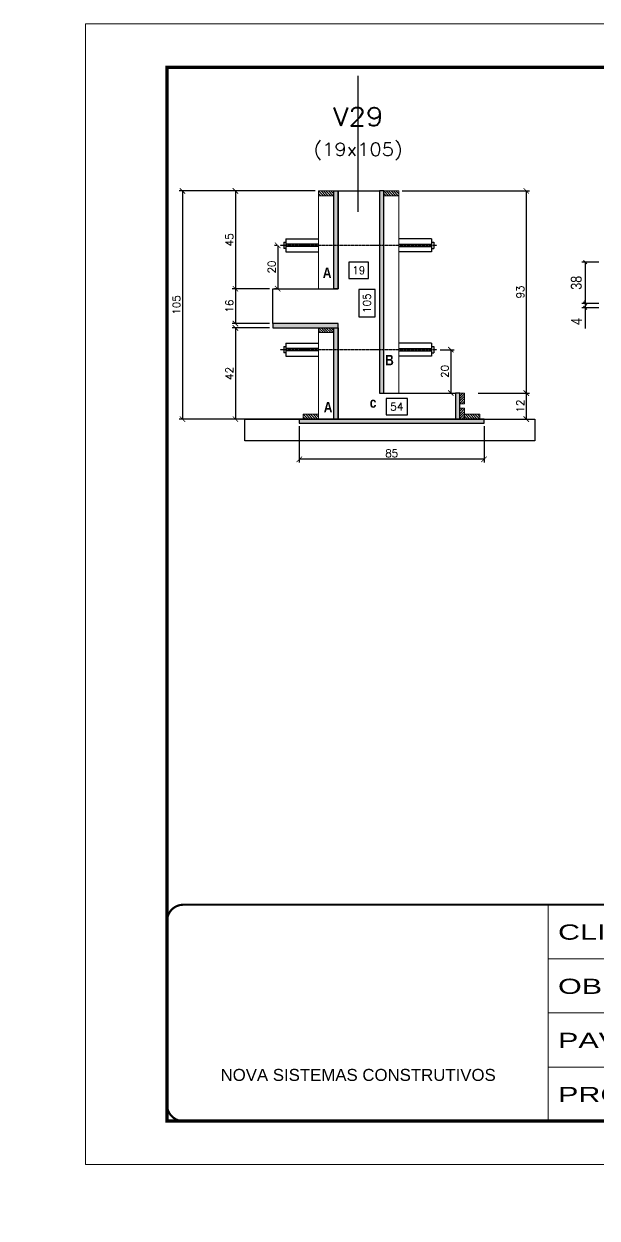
# Model space of a CAD drawing. Extents: x -10448 to -1189, y -11772 to 17235.
# Drawn here: x -7322 to -6794, y 7705 to 8804 of the extents above; entities that cross this region are included whole.
import ezdxf
from ezdxf.enums import TextEntityAlignment as Align

# ---------------------------------------------------------------- set-up
doc = ezdxf.new("R2010")
doc.units = 0
for name, pattern in [('CONTINUO', [0]), ('DASHED', [0.75, 0.5, -0.25]), ('HIDDEN', [0.375, 0.25, -0.125])]:
    doc.linetypes.add(name, pattern=pattern)
for name, color, linetype in [('barrote', 251, 'Continuous'), ('COTA', 241, 'Continuous'), ('Cota Seção (2x)', 4, 'Continuous'), ('detalhes', 4, 'Continuous'), ('Painéis', 200, 'Continuous'), ('TENSOR', 3, 'Continuous'), ('Texto de Titulo', 7, 'Continuous'), ('Texto Qtd Sarr', 242, 'Continuous')]:
    doc.layers.add(name, color=color, linetype=linetype)
for name, color, linetype, lineweight in [('CONCRETO', 251, 'Continuous', 25), ('Folhas', 255, 'Continuous', 9), ('Hachura', 251, 'Continuous', 9), ('Madeira', 126, 'Continuous', 18), ('SARRAFO DE PRESSAO', 251, 'DASHED', 9), ('Texto Seção', 7, 'Continuous', 15)]:
    doc.layers.add(name, color=color, linetype=linetype, lineweight=lineweight)
doc.styles.add('ARIAL', font='arial.ttf')
doc.styles.add('COTA TECNICA', font='techl___.ttf', dxfattribs={"height": 10})
doc.styles.add('Romans', font='romans.shx')
doc.styles.add('TECNICA', font='techb___.ttf', dxfattribs={"height": 10})
doc.styles.add('Tecnologia', font='')
doc.styles.get('Tecnologia').set_extended_font_data('Forgotten Futurist')
doc.dimstyles.new('Cota Seção (2x)', dxfattribs={"dimtxt": 7, "dimasz": 5, "dimexe": 3, "dimexo": 3, "dimgap": 2, "dimtad": 3, "dimdec": 1, "dimlfac": 0.5, "dimzin": 12, "dimdsep": 46, "dimtxsty": 'Romans', "dimblk": 'ARCHTICK', "dimcen": 0, "dimclrd": 4, "dimclre": 4, "dimclrt": 1, "dimadec": 1, "dimazin": 3, "dimtfac": 1, "dimtdec": 1, "dimtmove": 0, "dimatfit": 3, "dimldrblk": 'OBLIQUE', "dimfxl": 1, "dimtolj": 1, "dimtzin": 12, "dimarcsym": 0})
doc.dimstyles.new('Cota Seção interna', dxfattribs={"dimtxt": 7, "dimasz": 6, "dimexe": 0.18, "dimexo": 2, "dimgap": -4, "dimtad": 3, "dimdec": 1, "dimlfac": 0.5, "dimzin": 12, "dimdsep": 46, "dimtxsty": 'Romans', "dimblk": 'ARCHTICK', "dimcen": 0.09, "dimse1": 1, "dimse2": 1, "dimsd1": 1, "dimsd2": 1, "dimclrd": 180, "dimclre": 5, "dimclrt": 1, "dimadec": 0, "dimazin": 3, "dimtfac": 1, "dimtdec": 1, "dimtofl": 0, "dimtmove": 0, "dimatfit": 3, "dimldrblk": 'ARCHTICK', "dimfxl": 1, "dimtolj": 1, "dimtzin": 0, "dimarcsym": 0})
doc.dimstyles.new('PAINEL', dxfattribs={"dimtxt": 10, "dimasz": 3, "dimexe": 3, "dimexo": 3, "dimgap": 3, "dimtad": 1, "dimdec": 1, "dimzin": 12, "dimdsep": 46, "dimtxsty": 'COTA TECNICA', "dimblk1": 'OBLIQUE', "dimblk2": 'OBLIQUE', "dimsah": 1, "dimcen": 0.9, "dimclrd": 4, "dimclre": 4, "dimclrt": 240, "dimadec": 1, "dimazin": 3, "dimtfac": 1, "dimtdec": 1, "dimtmove": 0, "dimatfit": 3, "dimfxl": 1, "dimtolj": 1, "dimtzin": 12, "dimarcsym": 0})

# ---------------------------------------------------------------- blocks, each defined once
blk = doc.blocks.new('9999999999')
at = {"color": 30, "linetype": 'CONTINUO'}
for p, q in [((98564.6, 34230.2), (98564.6, 34429.4)), ((98564.6, 34379.6), (99584, 34379.6)), ((98564.6, 34329.8), (99488, 34329.8)), ((99584, 34329.8), (99488, 34329.8)), ((99488, 34329.8), (99488, 34230.2)), ((98564.6, 34280), (99488, 34280))]:
    blk.add_line(p, q, dxfattribs=at)
at = {"color": 30, "linetype": 'CONTINUO', "const_width": 2}
blk.add_lwpolyline([(99584, 34230.2), (99584, 34414.4, 0.414214), (99569, 34429.4), (98229, 34429.4, 0.414214), (98214, 34414.4), (98214, 34245.2, 0.414214), (98229, 34230.2), (99584, 34230.2)], format="xyb", dxfattribs=at)
at = {"layer": 'Folhas'}
blk.add_lwpolyline([(98139, 34190.2), (99624, 34190.2), (99624, 35240.2), (98139, 35240.2)], close=True, dxfattribs=at)
at = {"layer": 'Folhas', "color": 30, "const_width": 3}
blk.add_lwpolyline([(98214, 34230.2), (99584, 34230.2), (99584, 35200.2), (98214, 35200.2)], close=True, dxfattribs=at)
at = {"color": 7, "linetype": 'Continuous', "ltscale": 5, "style": 'ARIAL'}
for s, height, p in [('STOG', 15.48, (98837.7, 34393.1)), ('NIK SUNSET', 15.48, (98837.7, 34343.3)), ('LAJE TÉCNICA', 15.483, (98837.7, 34293.5)), ('NOVA SISTEMAS CONSTRUTIVOS', 11.059, (98263.2, 34267.2)), ('LATERAL DE VIGA', 15.483, (98837.7, 34243.7))]:
    blk.add_text(s, height=height, dxfattribs=at).set_placement(p)
at = {"layer": 'Folhas', "color": 7, "style": 'Tecnologia', "width": 1.5}
for s, p in [('CLIENTE:', (98573.7, 34397.2)), ('OBRA:', (98573.7, 34347.3)), ('PAVIMENTO:', (98573.7, 34297.5)), ('PROJETO:', (98573.7, 34247.7))]:
    blk.add_text(s, height=14, dxfattribs=at).set_placement(p)
blk = doc.blocks.new('titulo1')
at = {"layer": 'Defpoints', "color": 252, "linetype": 'HIDDEN', "ltscale": 2}
blk.add_line((0, 0), (0, 125), dxfattribs=at)
at = {"layer": 'Defpoints', "style": 'Romans', "oblique": 15}
blk.add_attdef('FOLHA', text='', height=10, dxfattribs=at).set_placement((0, 15.6), align=Align.MIDDLE_CENTER)
at = {"layer": 'Texto Qtd Sarr', "color": 3, "style": 'Romans', "oblique": 15}
for tag, height, p in [('TITULO', 17, (0, 71.4)), ('SEÇÃO', 12, (0, 41.5))]:
    blk.add_attdef(tag, text='', height=height, dxfattribs=at).set_placement(p, align=Align.MIDDLE_CENTER)
blk = doc.blocks.new('_ArchTick')
at = {"color": 0, "linetype": 'ByBlock', "const_width": 0.15}
blk.add_lwpolyline([(-0.5, -0.5), (0.5, 0.5)], dxfattribs=at)
blk = doc.blocks.new('*D969')
at = {"layer": 'COTA', "color": 4, "lineweight": -2, "transparency": 16777216}
for p, q in [((-6973.4, 8650.4), (-6856.3, 8650.4)), ((-6859.3, 8650.4), (-6859.3, 8464.4)), ((-6903.4, 8464.4), (-6856.3, 8464.4))]:
    blk.add_line(p, q, dxfattribs=at)
at = {"layer": 'Defpoints', "color": 0, "transparency": 16777216}
for p in [(-6976.4, 8650.4), (-6906.4, 8464.4), (-6859.3, 8464.4)]:
    blk.add_point(p, dxfattribs=at)
at = {"layer": 'COTA', "color": 4, "lineweight": -2, "transparency": 16777216, "xscale": 5, "yscale": 5, "zscale": 5}
for p, rotation in [((-6859.3, 8650.4), 90), ((-6859.3, 8464.4), 270)]:
    blk.add_blockref('_ArchTick', p, dxfattribs=dict(at, rotation=rotation))
at = {"layer": 'COTA', "color": 1, "transparency": 16777216, "insert": (-6864.8, 8557.4), "char_height": 7, "attachment_point": 5, "rotation": 90, "style": 'Romans'}
blk.add_mtext('\\A1;93', dxfattribs=at)
blk = doc.blocks.new('_Oblique')
at = {"color": 0, "linetype": 'ByBlock', "lineweight": -2}
blk.add_line((-0.5, -0.5), (0.5, 0.5), dxfattribs=at)
blk = doc.blocks.new('*D970')
at = {"layer": 'COTA', "color": 4, "lineweight": -2, "transparency": 16777216}
for p, q in [((-7053.4, 8650.4), (-7129.9, 8650.4)), ((-7126.9, 8650.4), (-7126.9, 8560.4)), ((-7095.4, 8560.4), (-7129.9, 8560.4))]:
    blk.add_line(p, q, dxfattribs=at)
at = {"layer": 'Defpoints', "color": 0, "transparency": 16777216}
for p in [(-7050.4, 8650.4), (-7126.9, 8560.4), (-7092.4, 8560.4)]:
    blk.add_point(p, dxfattribs=at)
at = {"layer": 'COTA', "color": 4, "lineweight": -2, "transparency": 16777216, "xscale": 5, "yscale": 5, "zscale": 5}
for p, rotation in [((-7126.9, 8650.4), 90), ((-7126.9, 8560.4), 270)]:
    blk.add_blockref('_ArchTick', p, dxfattribs=dict(at, rotation=rotation))
at = {"layer": 'COTA', "color": 1, "transparency": 16777216, "insert": (-7132.4, 8605.4), "char_height": 7, "attachment_point": 5, "rotation": 90, "style": 'Romans'}
blk.add_mtext('\\A1;45', dxfattribs=at)
blk = doc.blocks.new('*D971')
at = {"layer": 'Cota Seção (2x)', "color": 180, "lineweight": -2, "transparency": 16777216}
for p, q in [((-6968.6, 8459.4), (-6988.3, 8459.4)), ((-6988.3, 8459.4), (-6988.3, 8444.4)), ((-6968.6, 8444.4), (-6968.6, 8459.4)), ((-6988.3, 8444.4), (-6968.6, 8444.4))]:
    blk.add_line(p, q, dxfattribs=at)
at = {"layer": 'Defpoints', "color": 0, "transparency": 16777216}
for p in [(-7032.4, 8448.4), (-6924.4, 8448.4), (-7032.4, 8440.4)]:
    blk.add_point(p, dxfattribs=at)
at = {"layer": 'Cota Seção (2x)', "color": 1, "transparency": 16777216, "insert": (-6978.4, 8451.9), "char_height": 7, "attachment_point": 5, "style": 'Romans'}
blk.add_mtext('\\A1;54', dxfattribs=at)
blk = doc.blocks.new('*D986')
at = {"layer": 'COTA', "color": 4, "lineweight": -2, "transparency": 16777216}
for p, q in [((-6938.4, 8504.3), (-6925.7, 8504.3)), ((-6928.7, 8504.3), (-6928.7, 8464.4)), ((-6938.4, 8464.4), (-6925.7, 8464.4))]:
    blk.add_line(p, q, dxfattribs=at)
at = {"layer": 'Defpoints', "color": 0, "transparency": 16777216}
for p in [(-6941.4, 8504.3), (-6941.4, 8464.4), (-6928.7, 8464.4)]:
    blk.add_point(p, dxfattribs=at)
at = {"layer": 'COTA', "color": 4, "lineweight": -2, "transparency": 16777216, "xscale": 5, "yscale": 5, "zscale": 5}
for p, rotation in [((-6928.7, 8504.3), 90), ((-6928.7, 8464.4), 270)]:
    blk.add_blockref('_ArchTick', p, dxfattribs=dict(at, rotation=rotation))
at = {"layer": 'COTA', "color": 1, "transparency": 16777216, "insert": (-6934.2, 8484.3), "char_height": 7, "attachment_point": 5, "rotation": 90, "style": 'Romans'}
blk.add_mtext('\\A1;20', dxfattribs=at)
blk = doc.blocks.new('*D987')
at = {"layer": 'COTA', "color": 4, "lineweight": -2, "transparency": 16777216}
for p, q in [((-7095.4, 8560.4), (-7129.9, 8560.4)), ((-7126.9, 8560.4), (-7126.9, 8528.4)), ((-7095.4, 8528.4), (-7129.9, 8528.4))]:
    blk.add_line(p, q, dxfattribs=at)
at = {"layer": 'Defpoints', "color": 0, "transparency": 16777216}
for p in [(-7092.4, 8560.4), (-7126.9, 8528.4), (-7092.4, 8528.4)]:
    blk.add_point(p, dxfattribs=at)
at = {"layer": 'COTA', "color": 4, "lineweight": -2, "transparency": 16777216, "xscale": 5, "yscale": 5, "zscale": 5}
for p, rotation in [((-7126.9, 8560.4), 90), ((-7126.9, 8528.4), 270)]:
    blk.add_blockref('_ArchTick', p, dxfattribs=dict(at, rotation=rotation))
at = {"layer": 'COTA', "color": 1, "transparency": 16777216, "insert": (-7132.4, 8544.4), "char_height": 7, "attachment_point": 5, "rotation": 90, "style": 'Romans'}
blk.add_mtext('\\A1;16', dxfattribs=at)
blk = doc.blocks.new('*D988')
at = {"layer": 'COTA', "color": 4, "lineweight": -2, "transparency": 16777216}
for p, q in [((-7095.4, 8524.4), (-7129.9, 8524.4)), ((-7126.9, 8524.4), (-7126.9, 8440.4)), ((-7053.4, 8440.4), (-7129.9, 8440.4))]:
    blk.add_line(p, q, dxfattribs=at)
at = {"layer": 'Defpoints', "color": 0, "transparency": 16777216}
for p in [(-7092.4, 8524.4), (-7126.9, 8440.4), (-7050.4, 8440.4)]:
    blk.add_point(p, dxfattribs=at)
at = {"layer": 'COTA', "color": 4, "lineweight": -2, "transparency": 16777216, "xscale": 5, "yscale": 5, "zscale": 5}
for p, rotation in [((-7126.9, 8524.4), 90), ((-7126.9, 8440.4), 270)]:
    blk.add_blockref('_ArchTick', p, dxfattribs=dict(at, rotation=rotation))
at = {"layer": 'COTA', "color": 1, "transparency": 16777216, "insert": (-7132.4, 8482.4), "char_height": 7, "attachment_point": 5, "rotation": 90, "style": 'Romans'}
blk.add_mtext('\\A1;42', dxfattribs=at)
blk = doc.blocks.new('*D972')
at = {"layer": 'COTA', "color": 4, "lineweight": -2, "transparency": 16777216}
for p, q in [((-6903.4, 8464.4), (-6856.3, 8464.4)), ((-6859.3, 8464.4), (-6859.3, 8440.4)), ((-6913, 8440.4), (-6856.3, 8440.4))]:
    blk.add_line(p, q, dxfattribs=at)
at = {"layer": 'Defpoints', "color": 0, "transparency": 16777216}
for p in [(-6906.4, 8464.4), (-6916, 8440.4), (-6859.3, 8440.4)]:
    blk.add_point(p, dxfattribs=at)
at = {"layer": 'COTA', "color": 4, "lineweight": -2, "transparency": 16777216, "xscale": 5, "yscale": 5, "zscale": 5}
for p, rotation in [((-6859.3, 8464.4), 90), ((-6859.3, 8440.4), 270)]:
    blk.add_blockref('_ArchTick', p, dxfattribs=dict(at, rotation=rotation))
at = {"layer": 'COTA', "color": 1, "transparency": 16777216, "insert": (-6864.8, 8452.4), "char_height": 7, "attachment_point": 5, "rotation": 90, "style": 'Romans'}
blk.add_mtext('\\A1;12', dxfattribs=at)
blk = doc.blocks.new('*D989')
at = {"layer": 'COTA', "color": 4, "lineweight": -2, "transparency": 16777216}
for p, q in [((-7053.4, 8650.4), (-7178.6, 8650.4)), ((-7175.6, 8650.4), (-7175.6, 8440.4)), ((-7053.4, 8440.4), (-7178.6, 8440.4))]:
    blk.add_line(p, q, dxfattribs=at)
at = {"layer": 'Defpoints', "color": 0, "transparency": 16777216}
for p in [(-7050.4, 8650.4), (-7175.6, 8440.4), (-7050.4, 8440.4)]:
    blk.add_point(p, dxfattribs=at)
at = {"layer": 'COTA', "color": 4, "lineweight": -2, "transparency": 16777216, "xscale": 5, "yscale": 5, "zscale": 5}
for p, rotation in [((-7175.6, 8650.4), 90), ((-7175.6, 8440.4), 270)]:
    blk.add_blockref('_ArchTick', p, dxfattribs=dict(at, rotation=rotation))
at = {"layer": 'COTA', "color": 1, "transparency": 16777216, "insert": (-7181.1, 8545.4), "char_height": 7, "attachment_point": 5, "rotation": 90, "style": 'Romans'}
blk.add_mtext('\\A1;105', dxfattribs=at)
blk = doc.blocks.new('*D990')
at = {"layer": 'Cota Seção (2x)', "color": 180, "lineweight": -2, "transparency": 16777216}
for p, q in [((-6998.4, 8559.6), (-7013.4, 8559.6)), ((-7013.4, 8559.6), (-7013.4, 8534.6)), ((-6998.4, 8534.6), (-6998.4, 8559.6)), ((-7013.4, 8534.6), (-6998.4, 8534.6))]:
    blk.add_line(p, q, dxfattribs=at)
at = {"layer": 'Defpoints', "color": 0, "transparency": 16777216}
for p in [(-7032.4, 8650.4), (-7032.4, 8440.4), (-6994.4, 8440.4)]:
    blk.add_point(p, dxfattribs=at)
at = {"layer": 'Cota Seção (2x)', "color": 1, "transparency": 16777216, "insert": (-7005.9, 8547.1), "char_height": 7, "attachment_point": 5, "rotation": 90, "style": 'Romans'}
blk.add_mtext('\\A1;105', dxfattribs=at)
blk = doc.blocks.new('*D991')
at = {"layer": 'COTA', "color": 4, "lineweight": -2, "transparency": 16777216}
for p, q in [((-7068.1, 8433.8), (-7068.1, 8400.4)), ((-6898.1, 8433.8), (-6898.1, 8400.4)), ((-6898.1, 8403.4), (-7068.1, 8403.4))]:
    blk.add_line(p, q, dxfattribs=at)
at = {"layer": 'Defpoints', "color": 0, "transparency": 16777216}
for p in [(-7068.1, 8436.8), (-6898.1, 8436.8), (-7068.1, 8403.4)]:
    blk.add_point(p, dxfattribs=at)
at = {"layer": 'COTA', "color": 4, "lineweight": -2, "transparency": 16777216, "xscale": 5, "yscale": 5, "zscale": 5, "rotation": 180}
blk.add_blockref('_ArchTick', (-7068.1, 8403.4), dxfattribs=at)
at = {"layer": 'COTA', "color": 4, "lineweight": -2, "transparency": 16777216, "xscale": 5, "yscale": 5, "zscale": 5}
blk.add_blockref('_ArchTick', (-6898.1, 8403.4), dxfattribs=at)
at = {"layer": 'COTA', "color": 1, "transparency": 16777216, "insert": (-6983.1, 8408.9), "char_height": 7, "attachment_point": 5, "style": 'Romans'}
blk.add_mtext('\\A1;85', dxfattribs=at)
blk = doc.blocks.new('*D992')
at = {"layer": 'Cota Seção (2x)', "color": 180, "lineweight": -2, "transparency": 16777216}
for p, q in [((-7004.4, 8584.9), (-7022.4, 8584.9)), ((-7022.4, 8584.9), (-7022.4, 8569.9)), ((-7004.4, 8569.9), (-7004.4, 8584.9)), ((-7022.4, 8569.9), (-7004.4, 8569.9))]:
    blk.add_line(p, q, dxfattribs=at)
at = {"layer": 'Defpoints', "color": 0, "transparency": 16777216}
for p in [(-7032.4, 8650.4), (-6994.4, 8650.4), (-7032.4, 8565.9)]:
    blk.add_point(p, dxfattribs=at)
at = {"layer": 'Cota Seção (2x)', "color": 1, "transparency": 16777216, "insert": (-7013.4, 8577.4), "char_height": 7, "attachment_point": 5, "style": 'Romans'}
blk.add_mtext('\\A1;19', dxfattribs=at)
blk = doc.blocks.new('*D1004')
at = {"layer": 'COTA', "color": 4, "lineweight": -2, "transparency": 16777216}
for p, q in [((-7088.7, 8600.3), (-7091, 8600.3)), ((-7088, 8600.3), (-7088, 8560.4)), ((-7088.7, 8560.4), (-7091, 8560.4))]:
    blk.add_line(p, q, dxfattribs=at)
at = {"layer": 'Defpoints', "color": 0, "transparency": 16777216}
for p in [(-7085.7, 8600.3), (-7088, 8560.4), (-7085.7, 8560.4)]:
    blk.add_point(p, dxfattribs=at)
at = {"layer": 'COTA', "color": 4, "lineweight": -2, "transparency": 16777216, "xscale": 5, "yscale": 5, "zscale": 5}
for p, rotation in [((-7088, 8600.3), 90), ((-7088, 8560.4), 270)]:
    blk.add_blockref('_ArchTick', p, dxfattribs=dict(at, rotation=rotation))
at = {"layer": 'COTA', "color": 1, "transparency": 16777216, "insert": (-7093.5, 8580.4), "char_height": 7, "attachment_point": 5, "rotation": 90, "style": 'Romans'}
blk.add_mtext('\\A1;20', dxfattribs=at)
blk = doc.blocks.new('*D1008')
at = {"layer": 'COTA', "color": 4, "lineweight": -2, "transparency": 16777216}
for p, q in [((-6792.5, 8584.9), (-6808, 8584.9)), ((-6805, 8584.9), (-6805, 8546.9)), ((-6792.5, 8546.9), (-6808, 8546.9))]:
    blk.add_line(p, q, dxfattribs=at)
at = {"layer": 'Defpoints', "color": 0, "transparency": 16777216}
for p in [(-6789.5, 8584.9), (-6805, 8546.9), (-6789.5, 8546.9)]:
    blk.add_point(p, dxfattribs=at)
at = {"layer": 'COTA', "color": 4, "lineweight": -2, "transparency": 16777216, "xscale": 3, "yscale": 3, "zscale": 3}
for p, rotation in [((-6805, 8584.9), 90), ((-6805, 8546.9), 270)]:
    blk.add_blockref('_Oblique', p, dxfattribs=dict(at, rotation=rotation))
at = {"layer": 'COTA', "color": 240, "transparency": 16777216, "insert": (-6813.2, 8565.9), "char_height": 10, "attachment_point": 5, "rotation": 90, "style": 'COTA TECNICA'}
blk.add_mtext('\\A1;38', dxfattribs=at)
blk = doc.blocks.new('*D1009')
at = {"layer": 'COTA', "color": 4, "lineweight": -2, "transparency": 16777216}
for p, q in [((-6792.5, 8546.9), (-6808, 8546.9)), ((-6792.5, 8542.9), (-6808, 8542.9)), ((-6805, 8546.9), (-6805, 8549.9)), ((-6805, 8546.9), (-6805, 8542.9)), ((-6805, 8542.9), (-6805, 8523.7))]:
    blk.add_line(p, q, dxfattribs=at)
at = {"layer": 'Defpoints', "color": 0, "transparency": 16777216}
for p in [(-6805, 8542.9), (-6789.5, 8546.9), (-6789.5, 8542.9)]:
    blk.add_point(p, dxfattribs=at)
at = {"layer": 'COTA', "color": 4, "lineweight": -2, "transparency": 16777216, "xscale": 3, "yscale": 3, "zscale": 3}
for p, rotation in [((-6805, 8546.9), 270), ((-6805, 8542.9), 90)]:
    blk.add_blockref('_Oblique', p, dxfattribs=dict(at, rotation=rotation))
at = {"layer": 'COTA', "color": 240, "transparency": 16777216, "insert": (-6813.1, 8530.3), "char_height": 10, "attachment_point": 5, "rotation": 90, "style": 'COTA TECNICA'}
blk.add_mtext('\\A1;4', dxfattribs=at)
blk = doc.blocks.new('*D1056')
at = {"layer": 'COTA', "color": 4, "lineweight": -2, "transparency": 16777216}
for p, q in [((-10200.5, 8537.2), (-10246.1, 8537.2)), ((-10243.1, 8537.2), (-10243.1, 8477.2)), ((-10200.5, 8477.2), (-10246.1, 8477.2))]:
    blk.add_line(p, q, dxfattribs=at)
at = {"layer": 'COTA', "color": 4, "linetype": 'ByBlock', "lineweight": -2, "transparency": 16777216}
for p, q in [((-5109.7, 7035.5), (-5109.7, 7015.4)), ((-4809.7, 7035.5), (-4809.7, 7015.4)), ((-4809.7, 7018.4), (-5109.7, 7018.4))]:
    blk.add_line(p, q, dxfattribs=at)
at = {"layer": 'Defpoints', "color": 0, "transparency": 16777216}
for p in [(-10197.5, 8537.2), (-10243.1, 8477.2), (-10197.5, 8477.2)]:
    blk.add_point(p, dxfattribs=at)
at = {"layer": 'Defpoints', "color": 0, "linetype": 'ByBlock', "transparency": 16777216}
for p in [(-5109.7, 7038.5), (-4809.7, 7038.5), (-5109.7, 7018.4)]:
    blk.add_point(p, dxfattribs=at)
at = {"layer": 'COTA', "color": 4, "lineweight": -2, "transparency": 16777216, "xscale": 3, "yscale": 3, "zscale": 3}
for p, rotation in [((-10243.1, 8537.2), 90), ((-10243.1, 8477.2), 270)]:
    blk.add_blockref('_Oblique', p, dxfattribs=dict(at, rotation=rotation))
at = {"layer": 'COTA', "color": 4, "linetype": 'ByBlock', "lineweight": -2, "transparency": 16777216, "xscale": 3, "yscale": 3, "zscale": 3, "rotation": 180}
blk.add_blockref('_Oblique', (-5109.7, 7018.4), dxfattribs=at)
at = {"layer": 'COTA', "color": 4, "linetype": 'ByBlock', "lineweight": -2, "transparency": 16777216, "xscale": 3, "yscale": 3, "zscale": 3}
blk.add_blockref('_Oblique', (-4809.7, 7018.4), dxfattribs=at)
at = {"layer": 'COTA', "color": 240, "transparency": 16777216, "insert": (-10251.2, 8507.2), "char_height": 10, "attachment_point": 5, "rotation": 90, "style": 'COTA TECNICA'}
blk.add_mtext('\\A1;60', dxfattribs=at)
at = {"layer": 'COTA', "color": 240, "linetype": 'ByBlock', "transparency": 16777216, "insert": (-4959.7, 7026.7), "char_height": 10, "attachment_point": 5, "style": 'COTA TECNICA'}
blk.add_mtext('\\A1;300', dxfattribs=at)

msp = doc.modelspace()

# ---------------------------------------------------------------- hatches: boundary and pattern name
at = {"layer": 'Hachura'}
h = msp.add_hatch(dxfattribs=at)
h.set_pattern_fill('ANSI31', color=256, scale=0.5, angle=270, style=0)
h.set_pattern_definition([(315, (16162.4943, 165.1522), (1.12253202, 1.12253202), [])])
h.paths.add_polyline_path([(-7050.43, 8650.4), (-7050.43, 8646), (-7036.43, 8646), (-7036.43, 8650.4)])
h = msp.add_hatch(color=256, dxfattribs=at)
h.dxf.hatch_style = 1
h.paths.add_polyline_path([(-7036.43, 8650.4), (-7032.43, 8650.4), (-7032.43, 8560.4), (-7036.43, 8560.4)])
h = msp.add_hatch(color=256, dxfattribs=at)
h.dxf.hatch_style = 1
h.paths.add_polyline_path([(-6990.43, 8650.4), (-6994.43, 8650.4), (-6994.43, 8464.4), (-6990.43, 8464.4)])
h = msp.add_hatch(dxfattribs=at)
h.set_pattern_fill('ANSI31', color=256, scale=0.5, angle=90, style=0)
h.set_pattern_definition([(135, (-29796.746, 16953.6397), (-1.12253202, -1.12253202), [])])
h.paths.add_polyline_path([(-6976.43, 8650.4), (-6976.43, 8646), (-6990.43, 8646), (-6990.43, 8650.4)])
h = msp.add_hatch(color=256, dxfattribs=at)
h.dxf.hatch_style = 1
h.paths.add_polyline_path([(-7032.43, 8524.4), (-7032.43, 8528.4), (-7092.43, 8528.4), (-7092.43, 8524.4)])
h = msp.add_hatch(dxfattribs=at)
h.set_pattern_fill('ANSI31', color=256, scale=0.5, angle=270, style=0)
h.set_pattern_definition([(315, (16162.4943, 39.1522), (1.12253202, 1.12253202), [])])
h.paths.add_polyline_path([(-7050.43, 8524.4), (-7050.43, 8520), (-7036.43, 8520), (-7036.43, 8524.4)])
h = msp.add_hatch(color=256, dxfattribs=at)
h.dxf.hatch_style = 1
h.paths.add_polyline_path([(-7036.43, 8524.4), (-7032.43, 8524.4), (-7032.43, 8440.4), (-7036.43, 8440.4)])
h = msp.add_hatch(color=256, dxfattribs=at)
h.dxf.hatch_style = 1
h.paths.add_polyline_path([(-6920.43, 8464.4), (-6924.43, 8464.4), (-6924.43, 8440.4), (-6920.43, 8440.4)])
h = msp.add_hatch(dxfattribs=at)
h.set_pattern_fill('ANSI31', color=256, scale=0.5, style=0)
h.set_pattern_definition([(45, (1253.1179, 31127.0161), (-1.12253202, 1.12253202), [])])
h.paths.add_polyline_path([(-6920.43, 8464.4), (-6916.03, 8464.4), (-6916.03, 8454.4), (-6920.43, 8454.4)])
h = msp.add_hatch(dxfattribs=at)
h.set_pattern_fill('ANSI31', color=256, scale=0.5, angle=270, style=0)
h.set_pattern_definition([(315, (16018.4943, 210.7522), (1.12253202, 1.12253202), [])])
h.paths.add_polyline_path([(-7064.43, 8440.4), (-7064.43, 8444.8), (-7050.43, 8444.8), (-7050.43, 8440.4)])
h = msp.add_hatch(dxfattribs=at)
h.set_pattern_fill('ANSI31', color=256, scale=0.5, style=0)
h.set_pattern_definition([(45, (1253.1179, 31113.0161), (-1.12253202, 1.12253202), [])])
h.paths.add_polyline_path([(-6920.43, 8450.4), (-6916.03, 8450.4), (-6916.03, 8440.4), (-6920.43, 8440.4)])
h = msp.add_hatch(dxfattribs=at)
h.set_pattern_fill('ANSI31', color=256, scale=0.5, angle=270, style=0)
h.set_pattern_definition([(315, (16192.0943, 210.7522), (1.12253202, 1.12253202), [])])
h.paths.add_polyline_path([(-6916.03, 8440.4), (-6916.03, 8444.8), (-6902.03, 8444.8), (-6902.03, 8440.4)])
h = msp.add_hatch(color=256, dxfattribs=at)
h.dxf.hatch_style = 1
h.paths.add_polyline_path([(-6898.13, 8436.8), (-6898.13, 8440.4), (-7068.13, 8440.4), (-7068.13, 8436.8)])

# ---------------------------------------------------------------- linework, layer by layer
at = {"ltscale": 3}
for p, q in [((-7082.43, 8603.33), (-7082.43, 8597.33)), ((-7082.43, 8603.33), (-7080.43, 8603.33)), ((-7080.43, 8597.33), (-7082.43, 8597.33)), ((-7080.43, 8606.33), (-7080.43, 8594.33)), ((-7080.43, 8606.33), (-7050.43, 8606.33)), ((-7050.43, 8601.33), (-7080.43, 8601.33)), ((-7050.43, 8599.33), (-7080.43, 8599.33)), ((-6946.43, 8606.33), (-6976.43, 8606.33)), ((-6976.43, 8601.33), (-6946.43, 8601.33)), ((-6976.43, 8599.33), (-6946.43, 8599.33)), ((-6946.43, 8606.33), (-6946.43, 8594.33)), ((-6946.43, 8603.33), (-6944.43, 8603.33)), ((-6946.43, 8597.33), (-6944.43, 8597.33)), ((-6944.43, 8603.33), (-6944.43, 8597.33)), ((-7080.43, 8594.33), (-7050.43, 8594.33)), ((-6946.43, 8594.33), (-6976.43, 8594.33)), ((-7080.43, 8510.3), (-7080.43, 8498.3)), ((-7080.43, 8510.3), (-7050.43, 8510.3)), ((-6946.43, 8510.3), (-6976.43, 8510.3)), ((-6946.43, 8510.3), (-6946.43, 8498.3)), ((-7082.43, 8507.3), (-7082.43, 8501.3)), ((-7082.43, 8507.3), (-7080.43, 8507.3)), ((-7080.43, 8501.3), (-7082.43, 8501.3)), ((-7050.43, 8505.3), (-7080.43, 8505.3)), ((-7050.43, 8503.3), (-7080.43, 8503.3)), ((-7080.43, 8498.3), (-7050.43, 8498.3)), ((-6976.43, 8505.3), (-6946.43, 8505.3)), ((-6976.43, 8503.3), (-6946.43, 8503.3)), ((-6946.43, 8498.3), (-6976.43, 8498.3)), ((-6946.43, 8507.3), (-6944.43, 8507.3)), ((-6946.43, 8501.3), (-6944.43, 8501.3)), ((-6944.43, 8507.3), (-6944.43, 8501.3))]:
    msp.add_line(p, q, dxfattribs=at)
at = {"layer": 'barrote'}
msp.add_lwpolyline([(-6851.25, 8420.4), (-7118.16, 8420.4), (-7118.16, 8440.4), (-6851.25, 8440.4)], close=True, dxfattribs=at)
at = {"layer": 'CONCRETO'}
for points in [[(-6994.43, 8650.4), (-6994.43, 8464.4), (-6924.43, 8464.4), (-6924.43, 8440.4), (-6924.43, 8440.4), (-6924.43, 8440.4), (-7032.43, 8440.4), (-7032.43, 8528.4), (-7092.43, 8528.4), (-7092.43, 8560.4), (-7032.43, 8560.4)], [(-7032.43, 8560.4), (-7032.43, 8572.4), (-7032.43, 8650.4), (-6994.43, 8650.4)]]:
    msp.add_lwpolyline(points, dxfattribs=at)
at = {"layer": 'Madeira'}
for points in [[(-7050.43, 8650.4), (-7050.43, 8646), (-7036.43, 8646), (-7036.43, 8650.4)], [(-7050.43, 8650.4), (-7036.43, 8650.4), (-7036.43, 8560.4), (-7050.43, 8560.4)], [(-6976.43, 8650.4), (-6976.43, 8646), (-6990.43, 8646), (-6990.43, 8650.4)], [(-6976.43, 8464.4), (-6990.43, 8464.4), (-6990.43, 8650.4), (-6976.43, 8650.4)], [(-7050.43, 8524.4), (-7050.43, 8520), (-7036.43, 8520), (-7036.43, 8524.4)], [(-7050.43, 8524.4), (-7036.43, 8524.4), (-7036.43, 8440.4), (-7050.43, 8440.4)], [(-6920.43, 8464.4), (-6916.03, 8464.4), (-6916.03, 8454.4), (-6920.43, 8454.4)], [(-7064.43, 8440.4), (-7064.43, 8444.8), (-7050.43, 8444.8), (-7050.43, 8440.4)], [(-6920.43, 8450.4), (-6916.03, 8450.4), (-6916.03, 8440.4), (-6920.43, 8440.4)], [(-6916.03, 8440.4), (-6916.03, 8444.8), (-6902.03, 8444.8), (-6902.03, 8440.4)]]:
    msp.add_lwpolyline(points, close=True, dxfattribs=at)
at = {"layer": 'Painéis'}
for points in [[(-7036.43, 8650.4), (-7032.43, 8650.4), (-7032.43, 8560.4), (-7036.43, 8560.4)], [(-6990.43, 8650.4), (-6994.43, 8650.4), (-6994.43, 8464.4), (-6990.43, 8464.4)], [(-7032.43, 8524.4), (-7032.43, 8528.4), (-7092.43, 8528.4), (-7092.43, 8524.4)], [(-7036.43, 8524.4), (-7032.43, 8524.4), (-7032.43, 8440.4), (-7036.43, 8440.4)], [(-6920.43, 8464.4), (-6924.43, 8464.4), (-6924.43, 8440.4), (-6920.43, 8440.4)], [(-6898.13, 8436.8), (-6898.13, 8440.4), (-7068.13, 8440.4), (-7068.13, 8436.8)]]:
    msp.add_lwpolyline(points, close=True, dxfattribs=at)
at = {"layer": 'TENSOR', "linetype": 'HIDDEN', "ltscale": 0.5}
for p, q in [((-6941.43, 8600.33), (-7085.74, 8600.33)), ((-6941.43, 8504.3), (-7085.74, 8504.3))]:
    msp.add_line(p, q, dxfattribs=at)

# ---------------------------------------------------------------- block references
at = {"layer": 'SARRAFO DE PRESSAO', "color": 6, "linetype": 'ByBlock'}
msp.add_blockref('9999999999', (-105403.76, -26436), dxfattribs=at)
at = {"layer": 'Texto Seção'}
ref = msp.add_blockref('titulo1', (-7014.01, 8631.29), dxfattribs=dict(at, xscale=-1))
ref.add_attrib('TITULO', 'V29', dxfattribs={"layer": 'Texto de Titulo', "color": 7, "height": 17, "style": 'Romans', "width": 1.1}).set_placement((-7014.01, 8718.79), align=Align.MIDDLE_CENTER)
ref.add_attrib('SEÇÃO', '(19x105)', dxfattribs={"layer": 'Texto de Titulo', "color": 7, "height": 12, "style": 'Romans', "width": 1.1}).set_placement((-7014.01, 8688.79), align=Align.MIDDLE_CENTER)

# ---------------------------------------------------------------- texts
at = {"layer": 'detalhes', "style": 'TECNICA'}
for s, p in [('A', (-7046.48, 8570.34)), ('B', (-6989.13, 8489.92)), ('A', (-7045.62, 8446.62)), ('c', (-7003.31, 8450.89))]:
    msp.add_text(s, height=9.6, dxfattribs=at).set_placement(p)

# ---------------------------------------------------------------- dimensions: what is measured, and where the dimension line sits
at = {"layer": 'COTA'}
for base, p1, p2, angle, dimstyle, picture, middle in [((-7175.62, 8440.4), (-7050.43, 8650.4), (-7050.43, 8440.4), 90, 'Cota Seção (2x)', '*D989', (-7181.12, 8545.4)), ((-7126.89, 8560.4), (-7050.43, 8650.4), (-7092.43, 8560.4), 90, 'Cota Seção (2x)', '*D970', (-7132.39, 8605.4)), ((-6859.25, 8464.4), (-6976.43, 8650.4), (-6906.43, 8464.4), 90, 'Cota Seção (2x)', '*D969', (-6864.75, 8557.4)), ((-7088.01, 8560.4), (-7085.74, 8600.33), (-7085.74, 8560.4), 90, 'Cota Seção (2x)', '*D1004', (-7093.51, 8580.36)), ((-6804.98, 8546.92), (-6789.48, 8584.92), (-6789.48, 8546.92), 90, 'PAINEL', '*D1008', (-6813.22, 8565.92)), ((-7126.89, 8528.4), (-7092.43, 8560.4), (-7092.43, 8528.4), 90, 'Cota Seção (2x)', '*D987', (-7132.39, 8544.4)), ((-6804.98, 8542.92), (-6789.48, 8546.92), (-6789.48, 8542.92), 90, 'PAINEL', '*D1009', (-6813.06, 8530.3)), ((-10243.13, 8477.23), (-10197.52, 8537.23), (-10197.52, 8477.23), 90, 'PAINEL', '*D1056', (-10251.23, 8507.23)), ((-7126.89, 8440.4), (-7092.43, 8524.4), (-7050.43, 8440.4), 90, 'Cota Seção (2x)', '*D988', (-7132.39, 8482.4)), ((-6928.7449, 8464.396), (-6941.4333, 8504.2961), (-6941.4333, 8464.396), 90, 'Cota Seção (2x)', '*D986', (-6934.2449, 8484.346)), ((-6859.25, 8440.4), (-6906.43, 8464.4), (-6916.03, 8440.4), 90, 'Cota Seção (2x)', '*D972', (-6864.75, 8452.4)), ((-7068.13, 8403.35), (-6898.13, 8436.8), (-7068.13, 8436.8), 180, 'Cota Seção (2x)', '*D991', (-6983.13, 8408.85))]:
    dim = msp.add_linear_dim(base=base, p1=p1, p2=p2, angle=angle, dimstyle=dimstyle, dxfattribs=at)
    dim.commit()
    dim.dimension.update_dxf_attribs({"geometry": picture, "text_midpoint": middle})
at = {"layer": 'Cota Seção (2x)'}
for base, p1, p2, angle, picture, middle in [((-6994.43, 8440.4), (-7032.43, 8650.4), (-7032.43, 8440.4), 90, '*D990', (-6994.43, 8547.13)), ((-7032.43, 8565.85), (-6994.43, 8650.4), (-7032.43, 8650.4), 180, '*D992', (-7013.43, 8565.85)), ((-7032.43, 8440.4), (-6924.43, 8448.4), (-7032.43, 8448.4), 0, '*D971', (-6978.43, 8440.4))]:
    dim = msp.add_linear_dim(base=base, p1=p1, p2=p2, angle=angle, dimstyle='Cota Seção interna', dxfattribs=at)
    dim.commit()
    dim.dimension.update_dxf_attribs({"geometry": picture, "text_midpoint": middle, "dimtype": 160})

doc.saveas('drawing.dxf')
